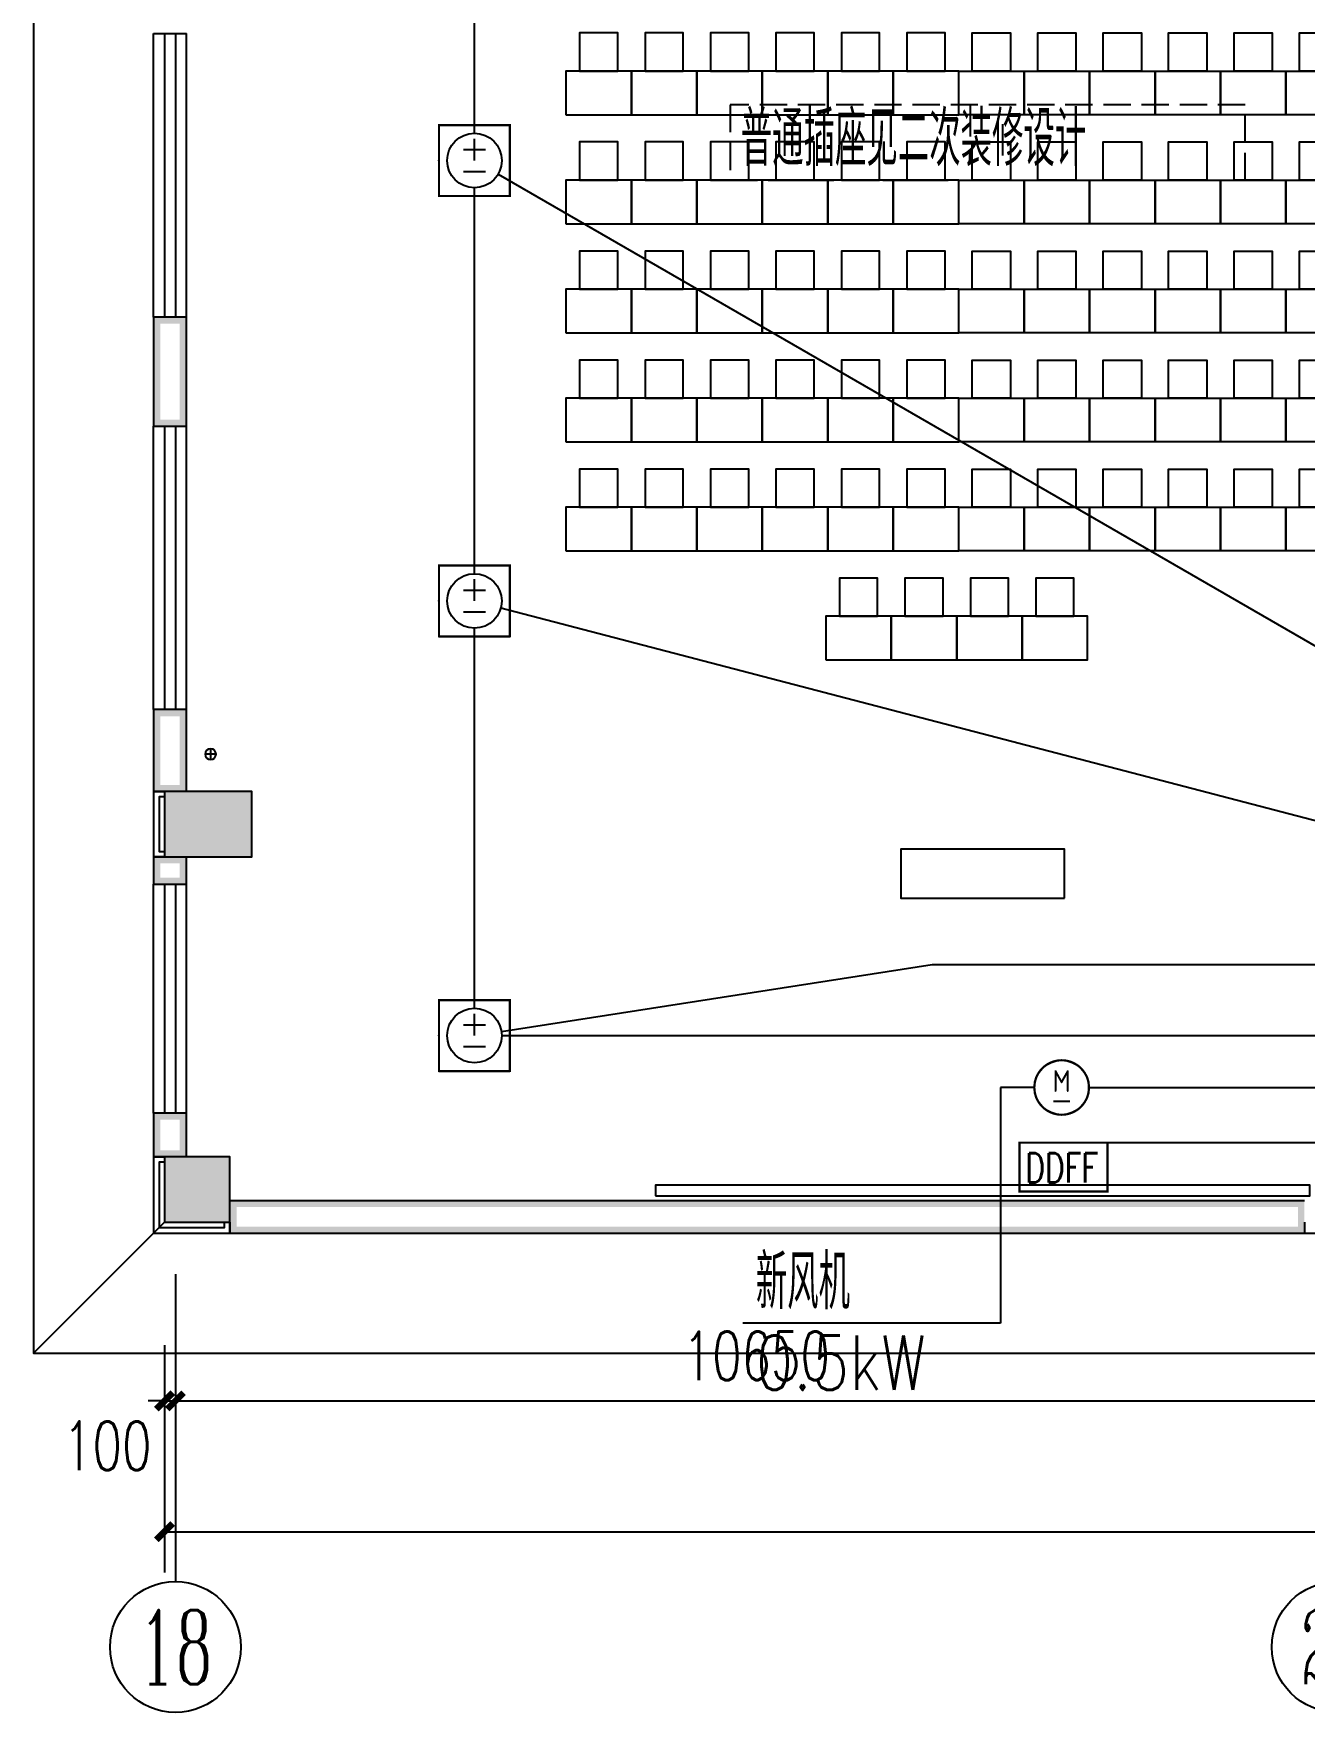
# Model space of a CAD drawing. Extents: x 101023 to 279373, y -114511 to 293844.
# Drawn here: x 205080 to 216730, y 210192 to 225588 of the extents above; entities that cross this region are included whole.
import ezdxf
from ezdxf.enums import TextEntityAlignment as Align

# ---------------------------------------------------------------- set-up
doc = ezdxf.new("R2010")
doc.units = 0
doc.header["$LTSCALE"] = 1000
doc.header["$MEASUREMENT"] = 0
doc.linetypes.add('DASH', pattern=[0.35, 0.25, -0.1])
for name, color, linetype in [('AXIS', 3, 'Continuous'), ('AXIS_TEXT', 7, 'Continuous'), ('BZ', 7, 'Continuous'), ('COLUMN', 2, 'Continuous'), ('DOTLN', 2, 'DASH'), ('EQUIP-动力', 3, 'Continuous'), ('PUB_DIM', 3, 'Continuous'), ('PUB_HATCH', 8, 'Continuous'), ('PUB_WALL', 2, 'Continuous'), ('STAIR', 2, 'Continuous'), ('WALL', 2, 'Continuous'), ('WINDOW', 2, 'Continuous'), ('WIRE-照明', 6, 'Continuous'), ('家具', 8, 'Continuous'), ('排水', 153, 'Continuous')]:
    doc.layers.add(name, color=color, linetype=linetype)
doc.styles.add('_TCH_AXIS', font='COMPLEX', dxfattribs={"bigfont": 'GBCBIG'})
doc.styles.add('_TCH_DIM_T3', font='SIMPLEX', dxfattribs={"width": 0.705882, "bigfont": 'GBCBIG'})
doc.styles.add('_TEL_ATTDEF', font='gbenor', dxfattribs={"bigfont": 'gbcbig'})
doc.styles.add('_TEL_DIM', font='simplex.shx', dxfattribs={"width": 0.8, "height": 3.5, "bigfont": 'gbcbig.shx'})
doc.styles.add('COMPLEX', font='COMPLEX')
doc.styles.add('HZ', font='txt', dxfattribs={"bigfont": 'hztxt'})
doc.dimstyles.new('_TCH_ARCH&&150', dxfattribs={"dimtxt": 446.25, "dimasz": 150, "dimexe": 375, "dimexo": 450, "dimgap": 189.375, "dimtad": 1, "dimdec": 0, "dimzin": 0, "dimdsep": 46, "dimtxsty": '_TCH_DIM_T3', "dimblk": 'ARCHTICK', "dimcen": 0.09, "dimclrt": 7, "dimazin": 2, "dimtfac": 1, "dimtdec": 0, "dimtix": 1, "dimtmove": 2, "dimatfit": 3, "dimfxl": 1, "dimtolj": 1, "dimtzin": 0, "dimarcsym": 0})

# ---------------------------------------------------------------- blocks, each defined once
blk = doc.blocks.new('$equip$00002889')
for p, q in [((-0.65, 0.65), (-0.65, -0.65)), ((0.65, 0.65), (-0.65, 0.65)), ((0.65, -0.65), (0.65, 0.65)), ((0, 0), (0, 0.4)), ((-0.2, 0.2), (0.2, 0.2)), ((-0.2, -0.2), (0.2, -0.2)), ((-0.65, -0.65), (0.65, -0.65))]:
    blk.add_line(p, q)
at = {"const_width": 0.04}
blk.add_lwpolyline([(-0.65, 0.65), (-0.65, -0.65), (0.65, -0.65), (0.65, 0.65), (-0.65, 0.65), (-0.65, -0.65)], dxfattribs=at)
blk.add_circle((0, 0), 0.5)
for p in [(0, 0.65), (-0.65, 0), (0.65, 0), (0, -0.65)]:
    blk.add_point(p)
at = {"color": 7, "style": '_TEL_DIM', "flags": 1}
for tag in ['A', 'REMARK']:
    blk.add_attdef(tag, text='', height=0.00002, dxfattribs=at).set_placement((0, 0), align=Align.MIDDLE_CENTER)
blk = doc.blocks.new('$equip_U$00000128(DESKTOP-1KLGLJ7)')
at = {"const_width": 0.04}
blk.add_lwpolyline([(0.808, 0.437), (0.808, -0.461), (-0.808, -0.461), (-0.808, 0.437)], close=True, dxfattribs=at)
at = {"color": 7, "style": 'HZ', "width": 0.75}
blk.add_text('DDFF', height=0.5333, dxfattribs=at).set_placement((-0.699, -0.292))
at = {"color": 7, "style": '_TEL_DIM', "flags": 1}
blk.add_attdef('A', text='', height=0.0000167, dxfattribs=at).set_placement((0, 0), align=Align.MIDDLE_CENTER)
blk = doc.blocks.new('$equip$00002872')
blk.add_line((-0.15, -0.25), (0.15, -0.25))
at = {"const_width": 0.04}
blk.add_lwpolyline([(0, 0.5, -1), (0, -0.5, -1), (0, 0.5, 0.021884)], format="xyb", dxfattribs=at)
blk.add_circle((0, 0), 0.5)
at = {"color": 7, "style": '_TEL_DIM'}
blk.add_attdef('$TEXT$', text='', height=0.4, dxfattribs=at).set_placement((0, 0.118), align=Align.MIDDLE_CENTER)
at = {"color": 7, "style": '_TEL_DIM', "flags": 1}
for tag in ['A', 'REMARK']:
    blk.add_attdef(tag, text='', height=0.00002, dxfattribs=at).set_placement((0, 0), align=Align.MIDDLE_CENTER)
blk = doc.blocks.new('ng')
at = {"layer": '排水'}
for p, q in [((346041, 781408), (346041, 781308)), ((345991, 781358), (346091, 781358))]:
    blk.add_line(p, q, dxfattribs=at)
blk.add_circle((346041, 781358), 50, dxfattribs=at)
blk = doc.blocks.new('雨水管')
at = {"layer": '排水', "xscale": -1}
blk.add_blockref('ng', (1354071, -102889), dxfattribs=at)
blk = doc.blocks.new('_AXISO')
blk.add_circle((0, 0), 0.5)
at = {"layer": 'AXIS_TEXT', "style": 'COMPLEX', "width": 1.041667}
blk.add_attdef('A', text='', height=0.56, dxfattribs=at).set_placement((-0.25, -0.28), (0.25, -0.28), align=Align.FIT)
blk = doc.blocks.new('_ArchTick')
at = {"color": 0, "linetype": 'ByBlock', "const_width": 0.4}
blk.add_lwpolyline([(-0.5, -0.5), (0.5, 0.5)], dxfattribs=at)
blk = doc.blocks.new('*D101')
at = {"layer": 'Defpoints', "color": 0, "transparency": 16777216}
for p in [(1007608, 802280), (1041708, 802280), (1041708, 800203)]:
    blk.add_point(p, dxfattribs=at)
at = {"layer": 'PUB_DIM', "color": 0, "lineweight": -2, "transparency": 16777216}
for p, q in [((1007608, 801830), (1007608, 799828)), ((1041708, 801830), (1041708, 799828)), ((1007608, 800203), (1041708, 800203))]:
    blk.add_line(p, q, dxfattribs=at)
at = {"layer": 'PUB_DIM', "color": 0, "lineweight": -2, "transparency": 16777216, "xscale": 150, "yscale": 150, "zscale": 150, "rotation": 180}
blk.add_blockref('_ArchTick', (1007608, 800203), dxfattribs=at)
at = {"layer": 'PUB_DIM', "color": 0, "lineweight": -2, "transparency": 16777216, "xscale": 150, "yscale": 150, "zscale": 150}
blk.add_blockref('_ArchTick', (1041708, 800203), dxfattribs=at)
at = {"layer": 'PUB_DIM', "color": 7, "transparency": 16777216, "insert": (1024658, 800616), "char_height": 446.2, "attachment_point": 5, "style": '_TCH_DIM_T3'}
blk.add_mtext('\\A1;34100', dxfattribs=at)
blk = doc.blocks.new('*D102')
at = {"layer": 'Defpoints', "color": 0, "transparency": 16777216}
for p in [(1007608, 802363), (1007708, 802363), (1007708, 801403)]:
    blk.add_point(p, dxfattribs=at)
at = {"layer": 'PUB_DIM', "color": 0, "lineweight": -2, "transparency": 16777216}
for p, q in [((1007608, 801913), (1007608, 801028)), ((1007708, 801913), (1007708, 801028)), ((1007608, 801403), (1007458, 801403)), ((1007608, 801403), (1007708, 801403)), ((1007708, 801403), (1007858, 801403))]:
    blk.add_line(p, q, dxfattribs=at)
at = {"layer": 'PUB_DIM', "color": 0, "lineweight": -2, "transparency": 16777216, "xscale": 150, "yscale": 150, "zscale": 150}
blk.add_blockref('_ArchTick', (1007608, 801403), dxfattribs=at)
at = {"layer": 'PUB_DIM', "color": 0, "lineweight": -2, "transparency": 16777216, "xscale": 150, "yscale": 150, "zscale": 150, "rotation": 180}
blk.add_blockref('_ArchTick', (1007708, 801403), dxfattribs=at)
at = {"layer": 'PUB_DIM', "color": 7, "transparency": 16777216, "insert": (1007083, 800991), "char_height": 446.2, "attachment_point": 5, "style": '_TCH_DIM_T3'}
blk.add_mtext('\\A1;100', dxfattribs=at)
blk = doc.blocks.new('*D103')
at = {"layer": 'Defpoints', "color": 0, "transparency": 16777216}
for p in [(1007708, 802363), (1018358, 802363), (1018358, 801403)]:
    blk.add_point(p, dxfattribs=at)
at = {"layer": 'PUB_DIM', "color": 0, "lineweight": -2, "transparency": 16777216}
for p, q in [((1007708, 801913), (1007708, 801028)), ((1018358, 801913), (1018358, 801028)), ((1007708, 801403), (1018358, 801403))]:
    blk.add_line(p, q, dxfattribs=at)
at = {"layer": 'PUB_DIM', "color": 0, "lineweight": -2, "transparency": 16777216, "xscale": 150, "yscale": 150, "zscale": 150, "rotation": 180}
blk.add_blockref('_ArchTick', (1007708, 801403), dxfattribs=at)
at = {"layer": 'PUB_DIM', "color": 0, "lineweight": -2, "transparency": 16777216, "xscale": 150, "yscale": 150, "zscale": 150}
blk.add_blockref('_ArchTick', (1018358, 801403), dxfattribs=at)
at = {"layer": 'PUB_DIM', "color": 7, "transparency": 16777216, "insert": (1013033, 801816), "char_height": 446.2, "attachment_point": 5, "style": '_TCH_DIM_T3'}
blk.add_mtext('\\A1;10650', dxfattribs=at)
blk = doc.blocks.new('gfd')
at = {"layer": '家具'}
for points in [[(716470, 825913), (716470, 825313), (716870, 825313), (716870, 825913)], [(717470, 825913), (717470, 825313), (717870, 825313), (717870, 825913)], [(718470, 825913), (718470, 825313), (718870, 825313), (718870, 825913)], [(719470, 825913), (719470, 825313), (719870, 825313), (719870, 825913)], [(720470, 825913), (720470, 825313), (720870, 825313), (720870, 825913)], [(721370, 825913), (721370, 825313), (721770, 825313), (721770, 825913)], [(722270, 825913), (722270, 825313), (722670, 825313), (722670, 825913)], [(723170, 825913), (723170, 825313), (723570, 825313), (723570, 825913)], [(724070, 825913), (724070, 825313), (724470, 825313), (724470, 825913)], [(724970, 825913), (724970, 825313), (725370, 825313), (725370, 825913)], [(716870, 825788), (716870, 825438), (717220, 825438), (717220, 825788)], [(717870, 825788), (717870, 825438), (718220, 825438), (718220, 825788)], [(718870, 825788), (718870, 825438), (719220, 825438), (719220, 825788)], [(719870, 825788), (719870, 825438), (720220, 825438), (720220, 825788)], [(720870, 825788), (720870, 825438), (721220, 825438), (721220, 825788)], [(721770, 825788), (721770, 825438), (722120, 825438), (722120, 825788)], [(722670, 825788), (722670, 825438), (723020, 825438), (723020, 825788)], [(723570, 825788), (723570, 825438), (723920, 825438), (723920, 825788)], [(724470, 825788), (724470, 825438), (724820, 825438), (724820, 825788)], [(725370, 825788), (725370, 825438), (725720, 825438), (725720, 825788)], [(710554, 819533), (710554, 825533), (710654, 825533), (710654, 819533)], [(716470, 825313), (716470, 824713), (716870, 824713), (716870, 825313)], [(717470, 825313), (717470, 824713), (717870, 824713), (717870, 825313)], [(718470, 825313), (718470, 824713), (718870, 824713), (718870, 825313)], [(719470, 825313), (719470, 824713), (719870, 824713), (719870, 825313)], [(720470, 825313), (720470, 824713), (720870, 824713), (720870, 825313)], [(721370, 825313), (721370, 824713), (721770, 824713), (721770, 825313)], [(722270, 825313), (722270, 824713), (722670, 824713), (722670, 825313)], [(723170, 825313), (723170, 824713), (723570, 824713), (723570, 825313)], [(724070, 825313), (724070, 824713), (724470, 824713), (724470, 825313)], [(724970, 825313), (724970, 824713), (725370, 824713), (725370, 825313)], [(716870, 825188), (716870, 824838), (717220, 824838), (717220, 825188)], [(717870, 825188), (717870, 824838), (718220, 824838), (718220, 825188)], [(718870, 825188), (718870, 824838), (719220, 824838), (719220, 825188)], [(719870, 825188), (719870, 824838), (720220, 824838), (720220, 825188)], [(720870, 825188), (720870, 824838), (721220, 824838), (721220, 825188)], [(721770, 825188), (721770, 824838), (722120, 824838), (722120, 825188)], [(722670, 825188), (722670, 824838), (723020, 824838), (723020, 825188)], [(723570, 825188), (723570, 824838), (723920, 824838), (723920, 825188)], [(724470, 825188), (724470, 824838), (724820, 824838), (724820, 825188)], [(725370, 825188), (725370, 824838), (725720, 824838), (725720, 825188)], [(716470, 824713), (716470, 824113), (716870, 824113), (716870, 824713)], [(717470, 824713), (717470, 824113), (717870, 824113), (717870, 824713)], [(718470, 824713), (718470, 824113), (718870, 824113), (718870, 824713)], [(719470, 824713), (719470, 824113), (719870, 824113), (719870, 824713)], [(720470, 824713), (720470, 824113), (720870, 824113), (720870, 824713)], [(721370, 824713), (721370, 824113), (721770, 824113), (721770, 824713)], [(722270, 824713), (722270, 824113), (722670, 824113), (722670, 824713)], [(723170, 824713), (723170, 824113), (723570, 824113), (723570, 824713)], [(724070, 824713), (724070, 824113), (724470, 824113), (724470, 824713)], [(724970, 824713), (724970, 824113), (725370, 824113), (725370, 824713)], [(716870, 824588), (716870, 824238), (717220, 824238), (717220, 824588)], [(717870, 824588), (717870, 824238), (718220, 824238), (718220, 824588)], [(718870, 824588), (718870, 824238), (719220, 824238), (719220, 824588)], [(719870, 824588), (719870, 824238), (720220, 824238), (720220, 824588)], [(720870, 824588), (720870, 824238), (721220, 824238), (721220, 824588)], [(721770, 824588), (721770, 824238), (722120, 824238), (722120, 824588)], [(722670, 824588), (722670, 824238), (723020, 824238), (723020, 824588)], [(723570, 824588), (723570, 824238), (723920, 824238), (723920, 824588)], [(724470, 824588), (724470, 824238), (724820, 824238), (724820, 824588)], [(725370, 824588), (725370, 824238), (725720, 824238), (725720, 824588)], [(716470, 824113), (716470, 823513), (716870, 823513), (716870, 824113)], [(717470, 824113), (717470, 823513), (717870, 823513), (717870, 824113)], [(718470, 824113), (718470, 823513), (718870, 823513), (718870, 824113)], [(719470, 824113), (719470, 823513), (719870, 823513), (719870, 824113)], [(720470, 824113), (720470, 823513), (720870, 823513), (720870, 824113)], [(721370, 824113), (721370, 823513), (721770, 823513), (721770, 824113)], [(722270, 824113), (722270, 823513), (722670, 823513), (722670, 824113)], [(723170, 824113), (723170, 823513), (723570, 823513), (723570, 824113)], [(724070, 824113), (724070, 823513), (724470, 823513), (724470, 824113)], [(724970, 824113), (724970, 823513), (725370, 823513), (725370, 824113)], [(716870, 823988), (716870, 823638), (717220, 823638), (717220, 823988)], [(717870, 823988), (717870, 823638), (718220, 823638), (718220, 823988)], [(718870, 823988), (718870, 823638), (719220, 823638), (719220, 823988)], [(719870, 823988), (719870, 823638), (720220, 823638), (720220, 823988)], [(720870, 823988), (720870, 823638), (721220, 823638), (721220, 823988)], [(721770, 823988), (721770, 823638), (722120, 823638), (722120, 823988)], [(722670, 823988), (722670, 823638), (723020, 823638), (723020, 823988)], [(723570, 823988), (723570, 823638), (723920, 823638), (723920, 823988)], [(724470, 823988), (724470, 823638), (724820, 823638), (724820, 823988)], [(725370, 823988), (725370, 823638), (725720, 823638), (725720, 823988)], [(715470, 822895), (715470, 823495), (715870, 823495), (715870, 822895)], [(716470, 823513), (716470, 822913), (716870, 822913), (716870, 823513)], [(717470, 823513), (717470, 822913), (717870, 822913), (717870, 823513)], [(718470, 823513), (718470, 822913), (718870, 822913), (718870, 823513)], [(719470, 823513), (719470, 822913), (719870, 822913), (719870, 823513)], [(720470, 823513), (720470, 822913), (720870, 822913), (720870, 823513)], [(721370, 823513), (721370, 822913), (721770, 822913), (721770, 823513)], [(722270, 823513), (722270, 822913), (722670, 822913), (722670, 823513)], [(723170, 823513), (723170, 822913), (723570, 822913), (723570, 823513)], [(724070, 823513), (724070, 822913), (724470, 822913), (724470, 823513)], [(724970, 823513), (724970, 822913), (725370, 822913), (725370, 823513)], [(713284, 823283), (713734, 823283), (713734, 821783), (713284, 821783)], [(715870, 823020), (715870, 823370), (716220, 823370), (716220, 823020)], [(716870, 823388), (716870, 823038), (717220, 823038), (717220, 823388)], [(717870, 823388), (717870, 823038), (718220, 823038), (718220, 823388)], [(718870, 823388), (718870, 823038), (719220, 823038), (719220, 823388)], [(719870, 823388), (719870, 823038), (720220, 823038), (720220, 823388)], [(720870, 823388), (720870, 823038), (721220, 823038), (721220, 823388)], [(721770, 823388), (721770, 823038), (722120, 823038), (722120, 823388)], [(722670, 823388), (722670, 823038), (723020, 823038), (723020, 823388)], [(723570, 823388), (723570, 823038), (723920, 823038), (723920, 823388)], [(724470, 823388), (724470, 823038), (724820, 823038), (724820, 823388)], [(725370, 823388), (725370, 823038), (725720, 823038), (725720, 823388)], [(715470, 822295), (715470, 822895), (715870, 822895), (715870, 822295)], [(716470, 822913), (716470, 822313), (716870, 822313), (716870, 822913)], [(716870, 822788), (716870, 822438), (717220, 822438), (717220, 822788)], [(717470, 822913), (717470, 822313), (717870, 822313), (717870, 822913)], [(717870, 822788), (717870, 822438), (718220, 822438), (718220, 822788)], [(718470, 822913), (718470, 822313), (718870, 822313), (718870, 822913)], [(718870, 822788), (718870, 822438), (719220, 822438), (719220, 822788)], [(719470, 822913), (719470, 822313), (719870, 822313), (719870, 822913)], [(719870, 822788), (719870, 822438), (720220, 822438), (720220, 822788)], [(720470, 822913), (720470, 822313), (720870, 822313), (720870, 822913)], [(720870, 822788), (720870, 822438), (721220, 822438), (721220, 822788)], [(721370, 822913), (721370, 822313), (721770, 822313), (721770, 822913)], [(721770, 822788), (721770, 822438), (722120, 822438), (722120, 822788)], [(722270, 822913), (722270, 822313), (722670, 822313), (722670, 822913)], [(722670, 822788), (722670, 822438), (723020, 822438), (723020, 822788)], [(723170, 822913), (723170, 822313), (723570, 822313), (723570, 822913)], [(723570, 822788), (723570, 822438), (723920, 822438), (723920, 822788)], [(724070, 822913), (724070, 822313), (724470, 822313), (724470, 822913)], [(724470, 822788), (724470, 822438), (724820, 822438), (724820, 822788)], [(724970, 822913), (724970, 822313), (725370, 822313), (725370, 822913)], [(725370, 822788), (725370, 822438), (725720, 822438), (725720, 822788)], [(715870, 822420), (715870, 822770), (716220, 822770), (716220, 822420)], [(715470, 821695), (715470, 822295), (715870, 822295), (715870, 821695)], [(715870, 821820), (715870, 822170), (716220, 822170), (716220, 821820)], [(716470, 821713), (716470, 822313), (716870, 822313), (716870, 821713)], [(716870, 821838), (716870, 822188), (717220, 822188), (717220, 821838)], [(717470, 821713), (717470, 822313), (717870, 822313), (717870, 821713)], [(717870, 821838), (717870, 822188), (718220, 822188), (718220, 821838)], [(718470, 821713), (718470, 822313), (718870, 822313), (718870, 821713)], [(718870, 821838), (718870, 822188), (719220, 822188), (719220, 821838)], [(719470, 821713), (719470, 822313), (719870, 822313), (719870, 821713)], [(719870, 821838), (719870, 822188), (720220, 822188), (720220, 821838)], [(720470, 821713), (720470, 822313), (720870, 822313), (720870, 821713)], [(720870, 821838), (720870, 822188), (721220, 822188), (721220, 821838)], [(721370, 821713), (721370, 822313), (721770, 822313), (721770, 821713)], [(721770, 821838), (721770, 822188), (722120, 822188), (722120, 821838)], [(722270, 821713), (722270, 822313), (722670, 822313), (722670, 821713)], [(722670, 821838), (722670, 822188), (723020, 822188), (723020, 821838)], [(723170, 821713), (723170, 822313), (723570, 822313), (723570, 821713)], [(723570, 821838), (723570, 822188), (723920, 822188), (723920, 821838)], [(724070, 821713), (724070, 822313), (724470, 822313), (724470, 821713)], [(724470, 821838), (724470, 822188), (724820, 822188), (724820, 821838)], [(724970, 821713), (724970, 822313), (725370, 822313), (725370, 821713)], [(725370, 821838), (725370, 822188), (725720, 822188), (725720, 821838)], [(716470, 821113), (716470, 821713), (716870, 821713), (716870, 821113)], [(717470, 821113), (717470, 821713), (717870, 821713), (717870, 821113)], [(718470, 821113), (718470, 821713), (718870, 821713), (718870, 821113)], [(719470, 821113), (719470, 821713), (719870, 821713), (719870, 821113)], [(720470, 821113), (720470, 821713), (720870, 821713), (720870, 821113)], [(721370, 821113), (721370, 821713), (721770, 821713), (721770, 821113)], [(722270, 821113), (722270, 821713), (722670, 821713), (722670, 821113)], [(723170, 821113), (723170, 821713), (723570, 821713), (723570, 821113)], [(724070, 821113), (724070, 821713), (724470, 821713), (724470, 821113)], [(724970, 821113), (724970, 821713), (725370, 821713), (725370, 821113)], [(715470, 821095), (715470, 821695), (715870, 821695), (715870, 821095)], [(715870, 821220), (715870, 821570), (716220, 821570), (716220, 821220)], [(716870, 821238), (716870, 821588), (717220, 821588), (717220, 821238)], [(717870, 821238), (717870, 821588), (718220, 821588), (718220, 821238)], [(718870, 821238), (718870, 821588), (719220, 821588), (719220, 821238)], [(719870, 821238), (719870, 821588), (720220, 821588), (720220, 821238)], [(720870, 821238), (720870, 821588), (721220, 821588), (721220, 821238)], [(721770, 821238), (721770, 821588), (722120, 821588), (722120, 821238)], [(722670, 821238), (722670, 821588), (723020, 821588), (723020, 821238)], [(723570, 821238), (723570, 821588), (723920, 821588), (723920, 821238)], [(724470, 821238), (724470, 821588), (724820, 821588), (724820, 821238)], [(725370, 821238), (725370, 821588), (725720, 821588), (725720, 821238)], [(716470, 820513), (716470, 821113), (716870, 821113), (716870, 820513)], [(717470, 820513), (717470, 821113), (717870, 821113), (717870, 820513)], [(718470, 820513), (718470, 821113), (718870, 821113), (718870, 820513)], [(719470, 820513), (719470, 821113), (719870, 821113), (719870, 820513)], [(720470, 820513), (720470, 821113), (720870, 821113), (720870, 820513)], [(721370, 820513), (721370, 821113), (721770, 821113), (721770, 820513)], [(722270, 820513), (722270, 821113), (722670, 821113), (722670, 820513)], [(723170, 820513), (723170, 821113), (723570, 821113), (723570, 820513)], [(724070, 820513), (724070, 821113), (724470, 821113), (724470, 820513)], [(724970, 820513), (724970, 821113), (725370, 821113), (725370, 820513)], [(716870, 820638), (716870, 820988), (717220, 820988), (717220, 820638)], [(717870, 820638), (717870, 820988), (718220, 820988), (718220, 820638)], [(718870, 820638), (718870, 820988), (719220, 820988), (719220, 820638)], [(719870, 820638), (719870, 820988), (720220, 820988), (720220, 820638)], [(720870, 820638), (720870, 820988), (721220, 820988), (721220, 820638)], [(721770, 820638), (721770, 820988), (722120, 820988), (722120, 820638)], [(722670, 820638), (722670, 820988), (723020, 820988), (723020, 820638)], [(723570, 820638), (723570, 820988), (723920, 820988), (723920, 820638)], [(724470, 820638), (724470, 820988), (724820, 820988), (724820, 820638)], [(725370, 820638), (725370, 820988), (725720, 820988), (725720, 820638)], [(716470, 819913), (716470, 820513), (716870, 820513), (716870, 819913)], [(717470, 819913), (717470, 820513), (717870, 820513), (717870, 819913)], [(718470, 819913), (718470, 820513), (718870, 820513), (718870, 819913)], [(719470, 819913), (719470, 820513), (719870, 820513), (719870, 819913)], [(720470, 819913), (720470, 820513), (720870, 820513), (720870, 819913)], [(721370, 819913), (721370, 820513), (721770, 820513), (721770, 819913)], [(722270, 819913), (722270, 820513), (722670, 820513), (722670, 819913)], [(723170, 819913), (723170, 820513), (723570, 820513), (723570, 819913)], [(724070, 819913), (724070, 820513), (724470, 820513), (724470, 819913)], [(724970, 819913), (724970, 820513), (725370, 820513), (725370, 819913)], [(716870, 820038), (716870, 820388), (717220, 820388), (717220, 820038)], [(717870, 820038), (717870, 820388), (718220, 820388), (718220, 820038)], [(718870, 820038), (718870, 820388), (719220, 820388), (719220, 820038)], [(719870, 820038), (719870, 820388), (720220, 820388), (720220, 820038)], [(720870, 820038), (720870, 820388), (721220, 820388), (721220, 820038)], [(721770, 820038), (721770, 820388), (722120, 820388), (722120, 820038)], [(722670, 820038), (722670, 820388), (723020, 820388), (723020, 820038)], [(723570, 820038), (723570, 820388), (723920, 820388), (723920, 820038)], [(724470, 820038), (724470, 820388), (724820, 820388), (724820, 820038)], [(725370, 820038), (725370, 820388), (725720, 820388), (725720, 820038)], [(716470, 819313), (716470, 819913), (716870, 819913), (716870, 819313)], [(717470, 819313), (717470, 819913), (717870, 819913), (717870, 819313)], [(718470, 819313), (718470, 819913), (718870, 819913), (718870, 819313)], [(719470, 819313), (719470, 819913), (719870, 819913), (719870, 819313)], [(720470, 819313), (720470, 819913), (720870, 819913), (720870, 819313)], [(721370, 819313), (721370, 819913), (721770, 819913), (721770, 819313)], [(722270, 819313), (722270, 819913), (722670, 819913), (722670, 819313)], [(723170, 819313), (723170, 819913), (723570, 819913), (723570, 819313)], [(724070, 819313), (724070, 819913), (724470, 819913), (724470, 819313)], [(724970, 819313), (724970, 819913), (725370, 819913), (725370, 819313)], [(716870, 819438), (716870, 819788), (717220, 819788), (717220, 819438)], [(717870, 819438), (717870, 819788), (718220, 819788), (718220, 819438)], [(718870, 819438), (718870, 819788), (719220, 819788), (719220, 819438)], [(719870, 819438), (719870, 819788), (720220, 819788), (720220, 819438)], [(720870, 819438), (720870, 819788), (721220, 819788), (721220, 819438)], [(721770, 819438), (721770, 819788), (722120, 819788), (722120, 819438)], [(722670, 819438), (722670, 819788), (723020, 819788), (723020, 819438)], [(723570, 819438), (723570, 819788), (723920, 819788), (723920, 819438)], [(724470, 819438), (724470, 819788), (724820, 819788), (724820, 819438)], [(725370, 819438), (725370, 819788), (725720, 819788), (725720, 819438)], [(716470, 818713), (716470, 819313), (716870, 819313), (716870, 818713)], [(717470, 818713), (717470, 819313), (717870, 819313), (717870, 818713)], [(718470, 818713), (718470, 819313), (718870, 819313), (718870, 818713)], [(719470, 818713), (719470, 819313), (719870, 819313), (719870, 818713)], [(720470, 818713), (720470, 819313), (720870, 819313), (720870, 818713)], [(721370, 818713), (721370, 819313), (721770, 819313), (721770, 818713)], [(722270, 818713), (722270, 819313), (722670, 819313), (722670, 818713)], [(723170, 818713), (723170, 819313), (723570, 819313), (723570, 818713)], [(724070, 818713), (724070, 819313), (724470, 819313), (724470, 818713)], [(724970, 818713), (724970, 819313), (725370, 819313), (725370, 818713)], [(716870, 818838), (716870, 819188), (717220, 819188), (717220, 818838)], [(717870, 818838), (717870, 819188), (718220, 819188), (718220, 818838)], [(718870, 818838), (718870, 819188), (719220, 819188), (719220, 818838)], [(719870, 818838), (719870, 819188), (720220, 819188), (720220, 818838)], [(720870, 818838), (720870, 819188), (721220, 819188), (721220, 818838)], [(721770, 818838), (721770, 819188), (722120, 819188), (722120, 818838)], [(722670, 818838), (722670, 819188), (723020, 819188), (723020, 818838)], [(723570, 818838), (723570, 819188), (723920, 819188), (723920, 818838)], [(724470, 818838), (724470, 819188), (724820, 819188), (724820, 818838)], [(725370, 818838), (725370, 819188), (725720, 819188), (725720, 818838)]]:
    blk.add_lwpolyline(points, close=True, dxfattribs=at)
blk = doc.blocks.new('$WINLIB2D$00000001')
at = {"color": 0}
for points in [[(-0.5, 0.5), (-0.5, -0.5)], [(-0.5, 0.5), (0.5, 0.5)], [(0.5, -0.5), (0.5, 0.5)], [(0.5, 0.1667), (-0.5, 0.1667)], [(0.5, -0.1667), (-0.5, -0.1667)], [(-0.5, -0.5), (0.5, -0.5)]]:
    blk.add_lwpolyline(points, dxfattribs=at)
blk = doc.blocks.new('_FZH')
blk.add_lwpolyline([(-0.5, -0.5), (0.5, -0.5), (0.5, 0.5), (-0.5, 0.5)], close=True)
at = {"layer": 'PUB_HATCH'}
blk.add_solid([(-0.5, -0.5), (0.5, -0.5), (-0.5, 0.5), (0.5, 0.5)], dxfattribs=at)
blk = doc.blocks.new('ERT')
at = {"layer": 'AXIS'}
blk.add_line((1007708.2, 802565.3), (1007708.2, 799745.8), dxfattribs=at)
ref = blk.add_blockref('_AXISO', (1007708.2, 799145.8), dxfattribs=dict(at, xscale=1200, yscale=1200, zscale=1200))
ref.add_attrib('A', '18', dxfattribs={"layer": 'AXIS_TEXT', "height": 678.82, "style": '_TCH_AXIS', "width": 0.724138}).set_placement((1007368.8, 798806.4), (1008047.6, 798806.4), align=Align.FIT)
ref = blk.add_blockref('_AXISO', (1018358.2, 799145.8), dxfattribs=dict(at, xscale=1200, yscale=1200, zscale=1200))
ref.add_attrib('A', '20', dxfattribs={"layer": 'AXIS_TEXT', "height": 678.82, "style": '_TCH_AXIS', "width": 0.617647}).set_placement((1018018.8, 798806.4), (1018697.6, 798806.4), align=Align.FIT)
at = {"layer": 'PUB_DIM'}
dim = blk.add_linear_dim(base=(1007708.2, 801403), p1=(1007608.2, 802362.7), p2=(1007708.2, 802362.7), angle=0, dimstyle='_TCH_ARCH&&150', dxfattribs=at)
dim.commit()
dim.dimension.update_dxf_attribs({"geometry": '*D102', "text_midpoint": (1007083.2, 800990.5), "dimtype": 129})
for p1, p2, distance, picture, middle in [((1007708.2, 802362.7), (1018358.2, 802362.7), -959.7, '*D103', (1013033.2, 801815.5)), ((1007608.2, 802279.9), (1041708.2, 802279.9), -2076.9, '*D101', (1024658.2, 800615.5))]:
    dim = blk.add_aligned_dim(p1=p1, p2=p2, distance=distance, dimstyle='_TCH_ARCH&&150', dxfattribs=at)
    dim.commit()
    dim.dimension.update_dxf_attribs({"geometry": picture, "text_midpoint": middle})
blk = doc.blocks.new('A$C40CE5D7B')
at = {"layer": 'PUB_WALL'}
for points in [[(89850, 56320), (89850, 55320), (89910, 55380), (89910, 56260)], [(90150, 56320), (89850, 56320), (89910, 56260), (90090, 56260)], [(90150, 55320), (90150, 56320), (90090, 56260), (90090, 55380)], [(89850, 55320), (90150, 55320), (90090, 55380), (89910, 55380)], [(90150, 52720), (89850, 52720), (89910, 52660), (90090, 52660)], [(89850, 52720), (89850, 51970), (89910, 52030), (89910, 52660)], [(90150, 51970), (90150, 52720), (90090, 52660), (90090, 52030)], [(89850, 51970), (90150, 51970), (90090, 52030), (89910, 52030)], [(90750, 51970), (89950, 51970), (90010, 51910), (90690, 51910)], [(89950, 51970), (89950, 51370), (90010, 51430), (90010, 51910)], [(90750, 51370), (90750, 51970), (90690, 51910), (90690, 51430)], [(89950, 51370), (90750, 51370), (90690, 51430), (90010, 51430)], [(89850, 51370), (89850, 51120), (89910, 51180), (89910, 51310)], [(90150, 51370), (89850, 51370), (89910, 51310), (90090, 51310)], [(90150, 51120), (90150, 51370), (90090, 51310), (90090, 51180)], [(89850, 51120), (90150, 51120), (90090, 51180), (89910, 51180)], [(90150, 49020), (89850, 49020), (89910, 48960), (90090, 48960)], [(89850, 49020), (89850, 48620), (89910, 48680), (89910, 48960)], [(90150, 48620), (90150, 49020), (90090, 48960), (90090, 48680)], [(89950, 48620), (90150, 48620), (90090, 48680), (89910, 48680), (89850, 48620)], [(90550, 48620), (89950, 48620), (90010, 48560), (90490, 48560)], [(89950, 48620), (89950, 48020), (90010, 48080), (90010, 48560)], [(90550, 48020), (90550, 48620), (90490, 48560), (90490, 48080)], [(90550, 48220), (90550, 48160), (100400, 48160), (100400, 48220)], [(90550, 48220), (90550, 47920), (90610, 47920), (90610, 48220)], [(100400, 48220), (100340, 48220), (100340, 47920), (100400, 47920)], [(89950, 48020), (90550, 48020), (90490, 48080), (90010, 48080)], [(90550, 47920), (100400, 47920), (100400, 47980), (90550, 47980)]]:
    blk.add_hatch(color=256, dxfattribs=at).paths.add_polyline_path(points)
for points in [[(89950, 51970), (89850, 51970), (89850, 51370), (89950, 51370)], [(89950, 51920), (89900, 51920), (89900, 51420), (89950, 51420)], [(89950, 48620), (89850, 48620), (89850, 47920), (90550, 47920), (90550, 48020)], [(89950, 48570), (89900, 48570), (89900, 47970), (90500, 47970), (90500, 48020)], [(100400, 48020), (100400, 47920), (101000, 47920), (101000, 48020)]]:
    blk.add_lwpolyline(points)
at = {"layer": 'WALL'}
for p, q in [((89850, 56320), (89850, 55320)), ((90150, 56320), (89850, 56320)), ((90150, 55320), (90150, 56320)), ((89850, 55320), (90150, 55320)), ((90150, 52720), (89850, 52720)), ((89850, 52720), (89850, 51970)), ((90150, 51970), (90150, 52720)), ((89850, 51970), (89950, 51970)), ((89850, 51370), (89850, 51120)), ((89950, 51370), (89850, 51370)), ((90150, 51120), (90150, 51370)), ((89850, 51120), (90150, 51120)), ((90150, 49020), (89850, 49020)), ((89850, 49020), (89850, 48620)), ((90150, 48620), (90150, 49020)), ((89850, 48620), (89950, 48620)), ((90550, 48220), (100400, 48220)), ((90550, 48020), (90550, 47920)), ((90550, 47920), (100400, 47920)), ((100400, 48020), (100400, 47920))]:
    blk.add_line(p, q, dxfattribs=at)
at = {"layer": '排水'}
blk.add_line((89950, 48020), (88750, 46820), dxfattribs=at)
blk.add_lwpolyline([(88750, 59920), (88750, 46820), (103600, 46820)], dxfattribs=at)
blk.add_blockref('雨水管', (-917658, -626157))
at = {"layer": 'COLUMN', "xscale": 799.9999998350395, "yscale": 600.000000079046, "zscale": 600.000000079046}
blk.add_blockref('_FZH', (90350, 51670), dxfattribs=at)
at = {"layer": 'COLUMN', "xscale": 599.9999999065185, "yscale": 600.000000164262, "zscale": 600.000000164262, "rotation": 359.9999999925851}
blk.add_blockref('_FZH', (90250, 48320), dxfattribs=at)
at = {"layer": 'WALL'}
blk.add_blockref('ERT', (-917658, -755022), dxfattribs=at)
at = {"layer": 'WINDOW', "yscale": 300, "rotation": 270}
for p, xscale, zscale in [((90000, 57620), -2600, -2600), ((90000, 54020), -2600, -2600), ((90000, 50070), -2100, -2100)]:
    blk.add_blockref('$WINLIB2D$00000001', p, dxfattribs=dict(at, xscale=xscale, zscale=zscale))
at = {"layer": '家具', "xscale": -1, "rotation": 270}
blk.add_blockref('gfd', (-725083, -662294), dxfattribs=at)

msp = doc.modelspace()

# ---------------------------------------------------------------- linework, layer by layer
at = {"layer": 'BZ'}
for p, q in [((214254, 215923), (213943, 215923)), ((213943, 215923), (213943, 213763)), ((213943, 213763), (211582, 213763))]:
    msp.add_line(p, q, dxfattribs=at)
at = {"layer": 'DOTLN', "linetype": 'DASH'}
msp.add_lwpolyline([(211465, 224244), (216187, 224244), (216187, 224935), (211465, 224935)], close=True, dxfattribs=at)
at = {"layer": 'WIRE-照明', "linetype": 'Continuous'}
for p, q in [((209121, 224674), (209121, 228175)), ((209121, 220635), (209121, 224174)), ((209337, 224299), (221885, 217051)), ((209362, 220322), (221885, 217051)), ((209121, 216649), (209121, 220135)), ((209368, 216437), (213318, 217051)), ((213318, 217051), (221885, 217051)), ((209371, 216399), (219508, 216399))]:
    msp.add_line(p, q, dxfattribs=at)
at = {"layer": 'WIRE-照明'}
for p, q in [((214754, 215923), (221878, 215923)), ((214925, 215418), (222074, 215418))]:
    msp.add_line(p, q, dxfattribs=at)

# ---------------------------------------------------------------- block references
at = {"layer": 'EQUIP-动力', "xscale": 500, "yscale": 500, "zscale": 500}
for name, p in [('$equip$00002889', (209121, 224424)), ('$equip$00002889', (209121, 220385)), ('$equip$00002889', (209121, 216399)), ('$equip_U$00000128(DESKTOP-1KLGLJ7)', (214521, 215199))]:
    msp.add_blockref(name, p, dxfattribs=at)
at = {"layer": 'EQUIP-动力'}
ref = msp.add_blockref('$equip$00002872', (214504, 215923), dxfattribs=dict(at, xscale=500, yscale=500, zscale=500))
ref.add_attrib('$TEXT$', 'M', dxfattribs={"layer": '0', "color": 7, "height": 200, "style": '_TEL_ATTDEF'}).set_placement((214504, 215982), align=Align.MIDDLE_CENTER)
at = {"layer": 'STAIR'}
msp.add_blockref('A$C40CE5D7B', (116330, 166668), dxfattribs=at)

# ---------------------------------------------------------------- texts
at = {"layer": 'BZ', "style": '_TEL_DIM', "width": 0.8}
for s, p in [('普通插座见二次装修设计', (211562, 224374)), ('新风机', (211700, 213889)), ('0.5kW', (211700, 213150))]:
    msp.add_text(s, height=500, dxfattribs=at).set_placement(p)

doc.saveas('drawing.dxf')
